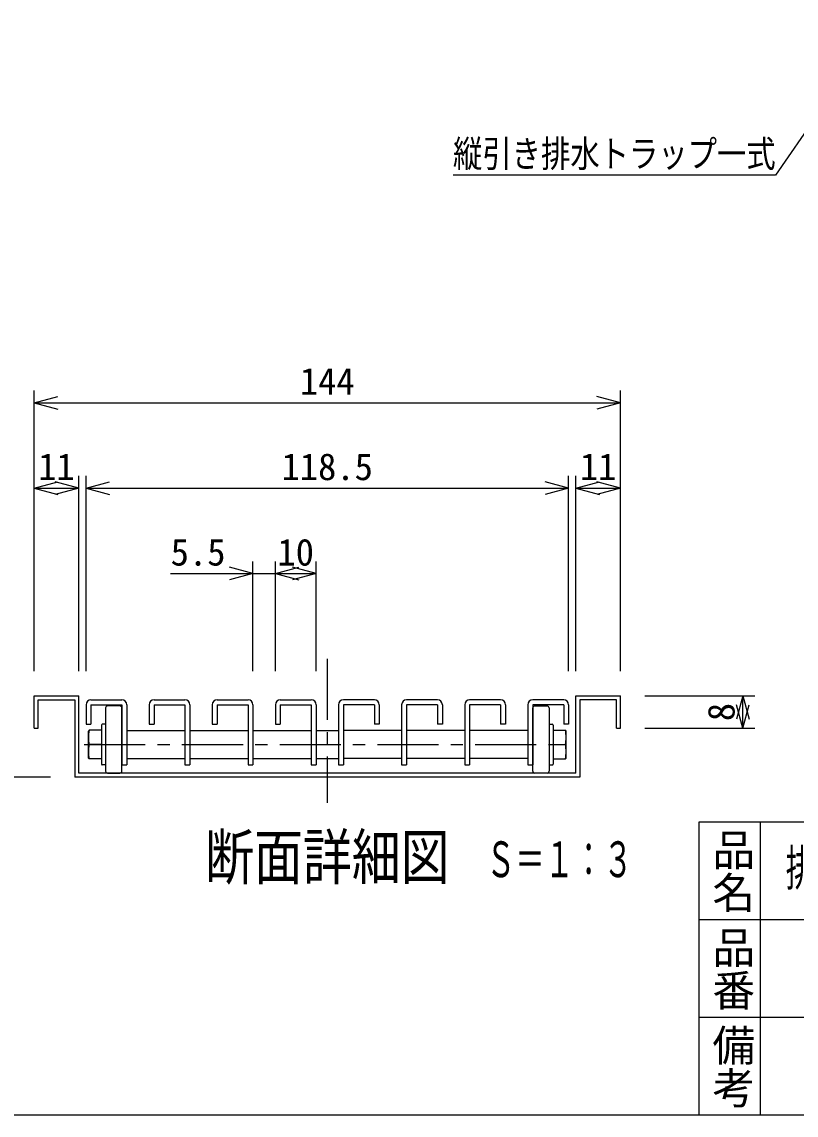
# Model space of a CAD drawing. Units: millimetres, scale not verified, with parts at other scales. Extents: x -1092 to 1092, y -744 to 696.
# Drawn here: x -151 to 356, y -744 to -28 of the extents above; entities that cross this region are included whole.
import ezdxf
from ezdxf.enums import TextEntityAlignment as Align

# ---------------------------------------------------------------- set-up
doc = ezdxf.new("R2010")
doc.units = ezdxf.units.MM
doc.header["$LTSCALE"] = 8
doc.linetypes.add('CHAIN1', pattern=[8, 5, -1, 1, -1])
for name, color, linetype in [('0-5_寸法線', 7, 'Continuous'), ('0-7_枠細線', 5, 'Continuous'), ('0-8_枠中線', 5, 'Continuous'), ('1-2_極細2', 2, 'Continuous'), ('1-3_細線2', 4, 'Continuous'), ('1-5_寸法2', 7, 'Continuous')]:
    doc.layers.add(name, color=color, linetype=linetype)
doc.styles.add('@ＭＳ ゴシック', font='')
doc.styles.add('ＭＳ ゴシック', font='')
doc.styles.get('@ＭＳ ゴシック').set_extended_font_data('@MS Gothic')
doc.styles.get('ＭＳ ゴシック').set_extended_font_data('MS Gothic')

msp = doc.modelspace()

# ---------------------------------------------------------------- linework, layer by layer
at = {"layer": '0-5_寸法線'}
msp.add_lwpolyline([(395.701, -50.362), (342.159, -128.142), (130.959, -128.142)], dxfattribs=at)
at = {"layer": '0-7_枠細線'}
for p, q in [((332, -552), (332, -744)), ((708, -616), (292, -616)), ((804, -680), (292, -680))]:
    msp.add_line(p, q, dxfattribs=at)
at = {"layer": '0-8_枠中線'}
msp.add_lwpolyline([(-1092, -744), (-1092, 696), (1092, 696), (1092, -744)], close=True, dxfattribs=at)
msp.add_lwpolyline([(1092, -552), (292, -552), (292, -744)], dxfattribs=at)
at = {"layer": '1-2_極細2', "linetype": 'CHAIN1'}
for p, q in [((48.647, -445.071), (48.647, -539.464)), ((-110.553, -501.199), (208.896, -501.199))]:
    msp.add_line(p, q, dxfattribs=at)
at = {"layer": '1-2_極細2'}
for p, q in [((-140.687, -471.866), (-116.687, -471.866)), ((-140.687, -490.533), (-140.687, -471.866)), ((-116.687, -471.866), (-116.687, -522.533)), ((-114.02, -519.866), (-114.02, -469.199)), ((211.313, -469.199), (240.647, -469.199)), ((211.313, -519.866), (211.313, -469.199)), ((237.98, -471.866), (213.98, -471.866)), ((237.98, -490.533), (237.98, -471.866)), ((240.647, -490.533), (240.647, -469.199)), ((-143.353, -490.533), (-140.687, -490.533)), ((237.98, -490.533), (240.647, -490.533)), ((-99.211, -501.199), (-107.223, -501.199)), ((196.505, -501.199), (204.517, -501.199)), ((211.313, -519.866), (-114.02, -519.866))]:
    msp.add_line(p, q, dxfattribs=at)
for points in [[(-143.353, -490.533), (-143.353, -469.199), (-114.02, -469.199)], [(213.98, -471.866), (213.98, -522.533), (-116.687, -522.533)]]:
    msp.add_lwpolyline(points, dxfattribs=at)
for centre, start, end in [((-87.069, -496.532), 166.96433, 193.03802), ((184.362, -496.532), 346.96198, 13.03567), ((-87.069, -505.866), 166.96198, 193.03567), ((184.362, -505.866), 346.96433, 13.03802)]:
    msp.add_arc(centre, 20.688, start, end, dxfattribs=at)
at = {"layer": '1-3_細線2'}
for p, q in [((-106.153, -471.866), (-85.887, -471.866)), ((-64.82, -471.866), (-44.553, -471.866)), ((-23.487, -471.866), (-3.22, -471.866)), ((17.847, -471.866), (38.113, -471.866)), ((79.447, -471.866), (59.18, -471.866)), ((120.78, -471.866), (100.513, -471.866)), ((162.113, -471.866), (141.847, -471.866)), ((203.447, -471.866), (183.18, -471.866)), ((-109.353, -475.066), (-109.353, -487.866)), ((-106.153, -475.066), (-85.887, -475.066)), ((-106.153, -475.066), (-106.153, -487.866)), ((-96.553, -477.199), (-96.553, -518.533)), ((-87.22, -475.866), (-95.22, -475.866)), ((-85.887, -475.066), (-85.887, -514.533)), ((-85.887, -518.533), (-85.887, -477.199)), ((-82.687, -475.066), (-82.687, -514.533)), ((-68.02, -475.066), (-68.02, -487.866)), ((-64.82, -475.066), (-44.553, -475.066)), ((-64.82, -475.066), (-64.82, -487.866)), ((-44.553, -475.066), (-44.553, -514.533)), ((-41.353, -475.066), (-41.353, -514.533)), ((-26.687, -475.066), (-26.687, -487.866)), ((-23.487, -475.066), (-23.487, -487.866)), ((-0.02, -475.066), (-0.02, -514.533)), ((14.647, -475.066), (14.647, -487.866)), ((17.847, -475.066), (17.847, -487.866)), ((41.313, -475.066), (41.313, -514.533)), ((55.98, -475.066), (55.98, -514.533)), ((79.447, -475.066), (79.447, -487.866)), ((82.647, -475.066), (82.647, -487.866)), ((97.313, -475.066), (97.313, -514.533)), ((120.78, -475.066), (100.513, -475.066)), ((100.513, -475.066), (100.513, -514.533)), ((120.78, -475.066), (120.78, -487.866)), ((123.98, -475.066), (123.98, -487.866)), ((138.647, -475.066), (138.647, -514.533)), ((162.113, -475.066), (141.847, -475.066)), ((141.847, -475.066), (141.847, -514.533)), ((162.113, -475.066), (162.113, -487.866)), ((165.313, -475.066), (165.313, -487.866)), ((179.98, -475.066), (179.98, -514.533)), ((183.18, -475.066), (183.18, -514.533)), ((203.447, -475.066), (183.18, -475.066)), ((183.18, -518.533), (183.18, -477.199)), ((184.513, -475.866), (192.513, -475.866)), ((193.847, -477.199), (193.847, -518.533)), ((203.447, -475.066), (203.447, -487.866)), ((206.647, -475.066), (206.647, -487.866)), ((-109.353, -487.866), (-106.153, -487.866)), ((-107.757, -509.999), (-107.757, -492.399)), ((-99.211, -491.866), (-107.223, -491.866)), ((-99.211, -488.399), (-99.211, -502.533)), ((-96.553, -487.866), (-98.678, -487.866)), ((-82.687, -491.999), (-44.553, -491.999)), ((-68.02, -487.866), (-64.82, -487.866)), ((-41.353, -491.999), (-3.22, -491.999)), ((-26.687, -487.866), (-23.487, -487.866)), ((-0.02, -491.999), (38.113, -491.999)), ((14.647, -487.866), (17.847, -487.866)), ((41.313, -491.999), (55.98, -491.999)), ((97.313, -491.999), (59.18, -491.999)), ((82.647, -487.866), (79.447, -487.866)), ((138.647, -491.999), (100.513, -491.999)), ((123.98, -487.866), (120.78, -487.866)), ((179.98, -491.999), (141.847, -491.999)), ((165.313, -487.866), (162.113, -487.866)), ((193.847, -487.866), (195.971, -487.866)), ((196.505, -488.399), (196.505, -502.533)), ((196.505, -491.866), (204.517, -491.866)), ((206.647, -487.866), (203.447, -487.866)), ((205.05, -509.999), (205.05, -492.399)), ((183.18, -494.306), (183.18, -504.893)), ((-99.211, -502.533), (-99.211, -513.999)), ((196.505, -502.533), (196.505, -513.999)), ((-99.211, -510.533), (-107.223, -510.533)), ((-96.553, -514.533), (-98.678, -514.533)), ((-85.887, -514.533), (-82.687, -514.533)), ((-82.687, -510.399), (-44.553, -510.399)), ((-44.553, -514.533), (-41.353, -514.533)), ((-41.353, -510.399), (-3.22, -510.399)), ((-3.22, -514.533), (-0.02, -514.533)), ((-0.02, -510.399), (38.113, -510.399)), ((38.113, -514.533), (41.313, -514.533)), ((41.313, -510.399), (55.98, -510.399)), ((55.98, -514.533), (59.18, -514.533)), ((97.313, -510.399), (59.18, -510.399)), ((97.313, -514.533), (100.513, -514.533)), ((138.647, -510.399), (100.513, -510.399)), ((138.647, -514.533), (141.847, -514.533)), ((179.98, -510.399), (141.847, -510.399)), ((179.98, -514.533), (183.18, -514.533)), ((193.847, -514.533), (195.971, -514.533)), ((196.505, -510.533), (204.517, -510.533)), ((-95.22, -519.866), (-87.22, -519.866)), ((192.513, -519.866), (184.513, -519.866))]:
    msp.add_line(p, q, dxfattribs=at)
for points in [[(-23.487, -475.066), (-3.22, -475.066), (-3.22, -514.533)], [(17.847, -475.066), (38.113, -475.066), (38.113, -514.533)], [(79.447, -475.066), (59.18, -475.066), (59.18, -514.533)]]:
    msp.add_lwpolyline(points, dxfattribs=at)
for centre, radius, start, end in [((-106.153, -475.066), 3.2, 90, 180), ((-85.887, -475.066), 3.2, 0, 90), ((-64.82, -475.066), 3.2, 90, 180), ((-44.553, -475.066), 3.2, 0, 90), ((-23.487, -475.066), 3.2, 90, 180), ((-3.22, -475.066), 3.2, 0, 90), ((17.847, -475.066), 3.2, 90, 180), ((38.113, -475.066), 3.2, 0, 90), ((59.18, -475.066), 3.2, 90, 180), ((79.447, -475.066), 3.2, 0, 90), ((100.513, -475.066), 3.2, 90, 180), ((120.78, -475.066), 3.2, 0, 90), ((141.847, -475.066), 3.2, 90, 180), ((162.113, -475.066), 3.2, 0, 90), ((183.18, -475.066), 3.2, 90, 180), ((203.447, -475.066), 3.2, 0, 90), ((-95.22, -477.199), 1.333, 90, 180), ((-87.22, -477.199), 1.333, 0, 90), ((184.513, -477.199), 1.333, 90, 180), ((192.513, -477.199), 1.333, 0, 90), ((-107.223, -492.399), 0.533, 90, 180), ((-98.678, -488.399), 0.533, 90, 180), ((195.971, -488.399), 0.533, 0, 90), ((204.517, -492.399), 0.533, 0, 90), ((-107.223, -509.999), 0.533, 180, 270), ((-98.678, -513.999), 0.533, 180, 270), ((195.971, -513.999), 0.533, 270, 360), ((204.517, -509.999), 0.533, 270, 360), ((-95.22, -518.533), 1.333, 180, 270), ((-87.22, -518.533), 1.333, 270, 360), ((184.513, -518.533), 1.333, 180, 270), ((192.513, -518.533), 1.333, 270, 360)]:
    msp.add_arc(centre, radius, start, end, dxfattribs=at)
at = {"layer": '1-5_寸法2'}
for p, q in [((-143.353, -453.199), (-143.353, -269.199)), ((240.647, -453.199), (240.647, -269.199)), ((-143.353, -277.199), (-127.899, -273.058)), ((-143.353, -277.199), (-127.899, -281.34)), ((-143.353, -277.199), (240.647, -277.199)), ((240.647, -277.199), (225.192, -273.058)), ((240.647, -277.199), (225.192, -281.34)), ((-143.353, -453.199), (-143.353, -325.199)), ((-143.353, -333.199), (-127.899, -329.058)), ((-114.02, -333.199), (-129.475, -329.058)), ((-114.02, -453.199), (-114.02, -325.199)), ((-109.353, -453.199), (-109.353, -325.199)), ((-109.353, -333.199), (-93.899, -329.058)), ((206.647, -333.199), (191.192, -329.058)), ((206.647, -453.199), (206.647, -325.199)), ((211.313, -453.199), (211.313, -325.199)), ((211.313, -333.199), (226.768, -329.058)), ((240.647, -333.199), (225.192, -329.058)), ((240.647, -453.199), (240.647, -325.199)), ((-143.353, -333.199), (-127.899, -337.34)), ((-143.353, -333.199), (-114.02, -333.199)), ((-114.02, -333.199), (-129.475, -337.34)), ((-109.353, -333.199), (-93.899, -337.34)), ((-109.353, -333.199), (206.647, -333.199)), ((206.647, -333.199), (191.192, -337.34)), ((211.313, -333.199), (226.768, -337.34)), ((211.313, -333.199), (240.647, -333.199)), ((240.647, -333.199), (225.192, -337.34)), ((-0.02, -389.199), (-15.475, -385.058)), ((-0.02, -453.199), (-0.02, -381.199)), ((14.647, -453.199), (14.647, -381.199)), ((14.647, -389.199), (30.101, -385.058)), ((41.313, -389.199), (25.858, -385.058)), ((41.313, -453.199), (41.313, -381.199)), ((-53.937, -389.199), (14.647, -389.199)), ((-0.02, -389.199), (-15.475, -393.34)), ((14.647, -389.199), (30.101, -393.34)), ((14.647, -389.199), (41.313, -389.199)), ((41.313, -389.199), (25.858, -393.34)), ((256.647, -469.199), (328.647, -469.199)), ((320.647, -469.199), (316.506, -484.654)), ((320.647, -469.199), (324.788, -484.654)), ((320.647, -490.533), (320.647, -469.199)), ((320.647, -490.533), (316.506, -475.078)), ((320.647, -490.533), (324.788, -475.078)), ((256.647, -490.533), (328.647, -490.533)), ((-132.687, -522.533), (-231.353, -522.533))]:
    msp.add_line(p, q, dxfattribs=at)

# ---------------------------------------------------------------- texts
at = {"layer": '0-5_寸法線', "style": 'ＭＳ ゴシック', "width": 0.8}
msp.add_text('縦引き排水トラップ一式', height=17.6, dxfattribs=at).set_placement((130.959, -128.142), align=Align.BOTTOM_LEFT)
at = {"layer": '0-7_枠細線', "style": 'ＭＳ ゴシック'}
for s, height, width, p in [('断面詳細図', 29.33, 0.8, (-31.353, -598.28)), ('Ｓ＝１：３', 23.46, 0.6, (152.565, -595.123)), ('排水ユニット ＳＵＳグレーチング 浅型', 23.46, 0.6, (348.8, -600.751))]:
    msp.add_text(s, height=height, dxfattribs=dict(at, width=width)).set_placement(p, align=Align.BOTTOM_LEFT)
at = {"layer": '0-7_枠細線', "style": '@ＭＳ ゴシック'}
for s, p in [('品名', (298, -556)), ('品番', (298, -620)), ('備考', (298, -684))]:
    msp.add_text(s, height=20.53, rotation=270, dxfattribs=at).set_placement(p, align=Align.BOTTOM_LEFT)
at = {"layer": '1-5_寸法2', "style": 'ＭＳ ゴシック'}
for s, p in [('144', (30.647, -277.199)), ('11', (-140.687, -333.199)), ('118.5', (18.647, -333.199)), ('11', (213.98, -333.199)), ('5.5', (-53.937, -389.199)), ('10', (15.98, -389.199))]:
    msp.add_text(s, height=17.6, dxfattribs=at).set_placement(p, align=Align.BOTTOM_LEFT)
msp.add_text('8', height=17.6, rotation=90, dxfattribs=at).set_placement((320.647, -485.866), align=Align.BOTTOM_LEFT)

doc.saveas('drawing.dxf')
